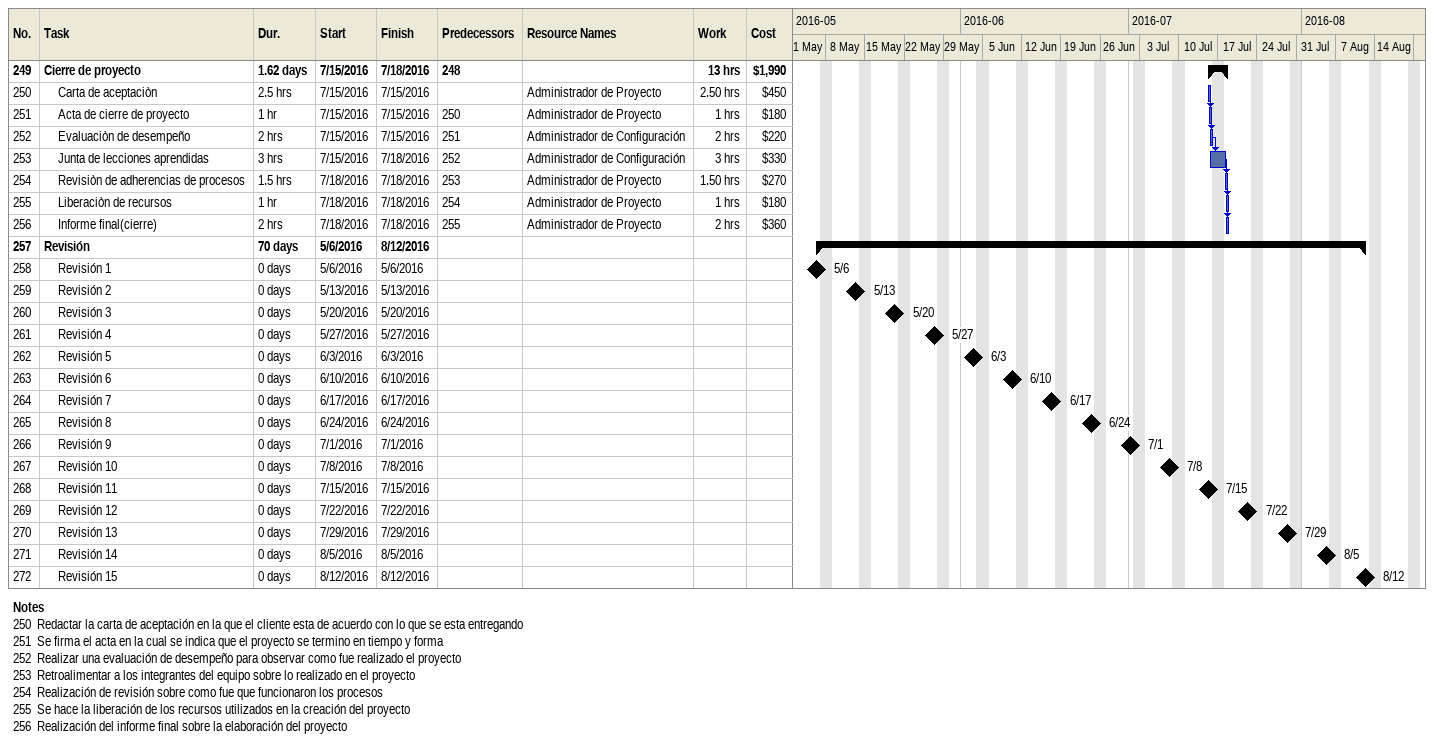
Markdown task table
| ID | Level | Task | Duration | Start | Finish | Predecessors | Resources | Work (h) | Cost ($) |
|---|---|---|---|---|---|---|---|---|---|
| 249 | 1 | **Cierre de proyecto** | 1.62d | 2016-07-15 | 2016-07-18 | 248 |  | 13 | 1990 |
| 250 | 2 | Carta de aceptaciòn | 2.5h | 2016-07-15 | 2016-07-15 |  | Administrador de Proyecto | 2.50 | 450 |
| 251 | 2 | Acta de cierre de proyecto | 1h | 2016-07-15 | 2016-07-15 | 250 | Administrador de Proyecto | 1 | 180 |
| 252 | 2 | Evaluaciòn de desempeño | 2h | 2016-07-15 | 2016-07-15 | 251 | Administrador de Configuración | 2 | 220 |
| 253 | 2 | Junta de lecciones aprendidas | 3h | 2016-07-15 | 2016-07-18 | 252 | Administrador de Configuración | 3 | 330 |
| 254 | 2 | Revisiòn de adherencias de procesos | 1.5h | 2016-07-18 | 2016-07-18 | 253 | Administrador de Proyecto | 1.50 | 270 |
| 255 | 2 | Liberaciòn de recursos | 1h | 2016-07-18 | 2016-07-18 | 254 | Administrador de Proyecto | 1 | 180 |
| 256 | 2 | Informe final(cierre) | 2h | 2016-07-18 | 2016-07-18 | 255 | Administrador de Proyecto | 2 | 360 |
| 257 | 1 | **Revisión** | 70d | 2016-05-06 | 2016-08-12 |  |  |  |  |
| 258 | 2 | Revisión 1 | 0d | 2016-05-06 | 2016-05-06 |  |  |  |  |
| 259 | 2 | Revisión 2 | 0d | 2016-05-13 | 2016-05-13 |  |  |  |  |
| 260 | 2 | Revisión 3 | 0d | 2016-05-20 | 2016-05-20 |  |  |  |  |
| 261 | 2 | Revisión 4 | 0d | 2016-05-27 | 2016-05-27 |  |  |  |  |
| 262 | 2 | Revisión 5 | 0d | 2016-06-03 | 2016-06-03 |  |  |  |  |
| 263 | 2 | Revisión 6 | 0d | 2016-06-10 | 2016-06-10 |  |  |  |  |
| 264 | 2 | Revisión 7 | 0d | 2016-06-17 | 2016-06-17 |  |  |  |  |
| 265 | 2 | Revisión 8 | 0d | 2016-06-24 | 2016-06-24 |  |  |  |  |
| 266 | 2 | Revisión 9 | 0d | 2016-07-01 | 2016-07-01 |  |  |  |  |
| 267 | 2 | Revisión 10 | 0d | 2016-07-08 | 2016-07-08 |  |  |  |  |
| 268 | 2 | Revisión 11 | 0d | 2016-07-15 | 2016-07-15 |  |  |  |  |
| 269 | 2 | Revisión 12 | 0d | 2016-07-22 | 2016-07-22 |  |  |  |  |
| 270 | 2 | Revisión 13 | 0d | 2016-07-29 | 2016-07-29 |  |  |  |  |
| 271 | 2 | Revisión 14 | 0d | 2016-08-05 | 2016-08-05 |  |  |  |  |
| 272 | 2 | Revisión 15 | 0d | 2016-08-12 | 2016-08-12 |  |  |  |  |

Notes
- 250: Redactar la carta de aceptación en la que el cliente esta de acuerdo con lo que se esta entregando
- 251: Se firma el acta en la cual se indica que el proyecto se termino en tiempo y forma
- 252: Realizar una evaluación de desempeño para observar como fue realizado el proyecto
- 253: Retroalimentar a los integrantes del equipo sobre lo realizado en el proyecto
- 254: Realización de revisión sobre como fue que funcionaron los procesos
- 255: Se hace la liberación de los recursos utilizados en la creación del proyecto
- 256: Realización del informe final sobre la elaboración del proyecto
